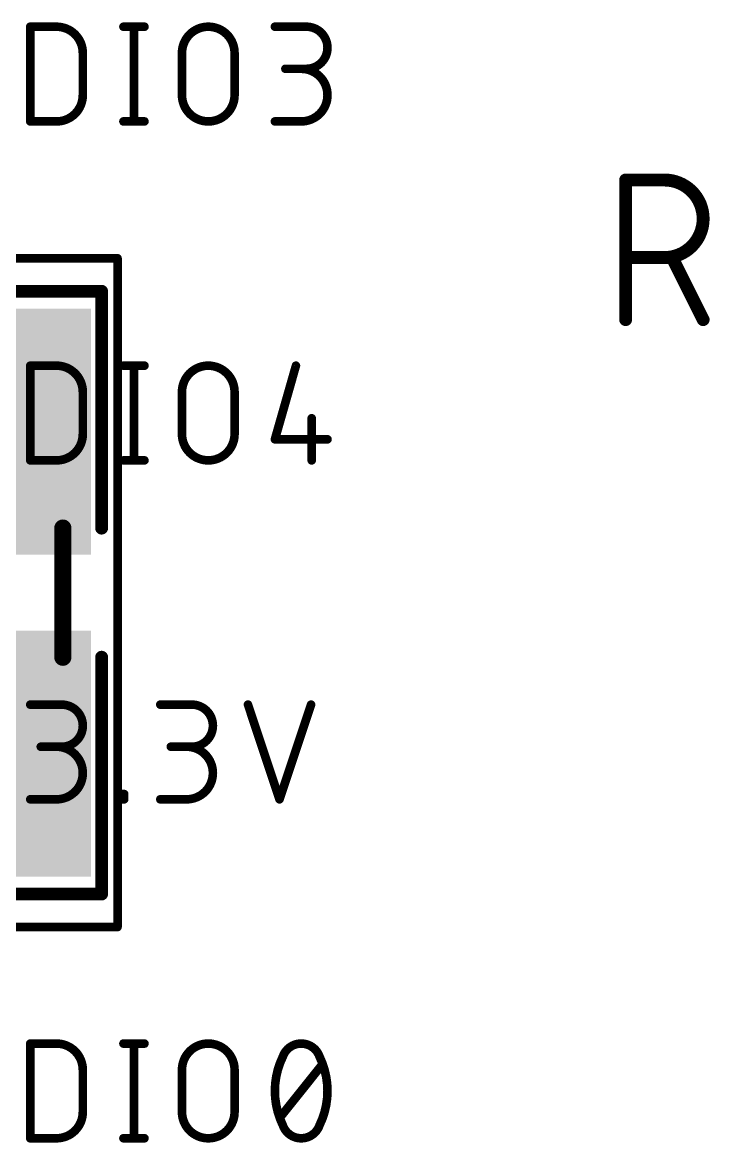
# Model space of a CAD drawing. Extents: x 37.9 to 63.7, y 29.1 to 56.
# Drawn here: x 45.28 to 49.34, y 36.07 to 42.67 of the extents above; entities that cross this region are included whole.
import ezdxf

# ---------------------------------------------------------------- set-up
doc = ezdxf.new("R2010")
doc.units = 0
for name, color, linetype in [('16', 132, 'CONTINUOUS'), ('22', 251, 'CONTINUOUS'), ('30', 251, 'CONTINUOUS'), ('32', 251, 'CONTINUOUS'), ('40', 132, 'CONTINUOUS'), ('51', 251, 'CONTINUOUS'), ('52', 251, 'CONTINUOUS')]:
    doc.layers.add(name, color=color, linetype=linetype)

# ---------------------------------------------------------------- blocks, each defined once
blk = doc.blocks.new('RECT')
blk.add_solid([(-0.5, -0.5), (0.5, -0.5), (-0.5, 0.5), (0.5, 0.5)])

msp = doc.modelspace()

# ---------------------------------------------------------------- linework, layer by layer
at = {"layer": '22', "const_width": 0.0762}
for points in [[(45.747, 41.088), (43.969, 41.088)], [(45.747, 41.088), (45.747, 39.691)], [(45.747, 37.532), (45.747, 38.929)], [(43.969, 37.532), (45.747, 37.532)]]:
    msp.add_lwpolyline(points, dxfattribs=at)
at = {"layer": '22', "const_width": 0.0381}
for points in [[(45.766, 41.088, 1), (45.7279, 41.088)], [(45.747, 41.069, 1), (45.747, 41.1071)], [(45.7279, 39.691, 1), (45.766, 39.691)], [(45.766, 38.929, 1), (45.7279, 38.929)], [(45.7279, 37.532, 1), (45.766, 37.532)], [(45.747, 37.513, 1), (45.747, 37.5511)]]:
    msp.add_lwpolyline(points, format="xyb", dxfattribs=at)
at = {"layer": '40', "const_width": 0.0508}
for points in [[(45.841, 41.283), (43.875, 41.283)], [(45.841, 37.337), (45.841, 41.283)], [(43.875, 37.337), (45.841, 37.337)]]:
    msp.add_lwpolyline(points, dxfattribs=at)
at = {"layer": '40', "const_width": 0.0254}
for points in [[(45.8537, 41.283, 1), (45.8283, 41.283)], [(45.841, 41.2703, 1), (45.841, 41.2957)], [(45.8283, 37.337, 1), (45.8537, 37.337)], [(45.841, 37.3243, 1), (45.841, 37.3497)]]:
    msp.add_lwpolyline(points, format="xyb", dxfattribs=at)
at = {"layer": '51'}
for points, const_width in [([(45.3254, 42.0906), (45.3254, 42.6494)], 0.0508), ([(45.3254, 42.6494), (45.4806, 42.6494)], 0.0508), ([(45.8757, 42.6494), (45.9999, 42.6494)], 0.0508), ([(45.9378, 42.6494), (45.9378, 42.0906)], 0.0508), ([(46.7701, 42.6494), (46.9564, 42.6494)], 0.0508), ([(45.6358, 42.4942), (45.6358, 42.2458)], 0.0508), ([(46.2215, 42.2458), (46.2215, 42.4942)], 0.0508), ([(46.532, 42.4942), (46.532, 42.2458)], 0.0508), ([(46.9564, 42.401), (46.8322, 42.401)], 0.0508), ([(45.4806, 42.0906), (45.3254, 42.0906)], 0.0508), ([(45.8757, 42.0906), (45.9999, 42.0906)], 0.0508), ([(46.7701, 42.0906), (46.9254, 42.0906)], 0.0508), ([(48.8413, 40.9211), (48.8413, 41.7449)], 0.0762), ([(48.8413, 41.7449), (49.0701, 41.7449)], 0.0762), ([(49.0701, 41.2872), (48.8413, 41.2872)], 0.0762), ([(49.299, 40.9211), (49.1159, 41.2872)], 0.0762), ([(45.3254, 40.0906), (45.3254, 40.6494)], 0.0508), ([(45.3254, 40.6494), (45.4806, 40.6494)], 0.0508), ([(45.8757, 40.6494), (45.9999, 40.6494)], 0.0508), ([(45.9378, 40.6494), (45.9378, 40.0906)], 0.0508), ([(46.8943, 40.6494), (46.7701, 40.2148)], 0.0508), ([(45.6358, 40.4942), (45.6358, 40.2458)], 0.0508), ([(46.2215, 40.2458), (46.2215, 40.4942)], 0.0508), ([(46.532, 40.4942), (46.532, 40.2458)], 0.0508), ([(46.9875, 40.339), (46.9875, 40.0906)], 0.0508), ([(46.7701, 40.2148), (47.0806, 40.2148)], 0.0508), ([(45.4806, 40.0906), (45.3254, 40.0906)], 0.0508), ([(45.8757, 40.0906), (45.9999, 40.0906)], 0.0508), ([(45.3254, 38.6494), (45.5117, 38.6494)], 0.0508), ([(46.0935, 38.6494), (46.2798, 38.6494)], 0.0508), ([(46.6111, 38.6494), (46.7973, 38.0906)], 0.0508), ([(46.7973, 38.0906), (46.9836, 38.6494)], 0.0508), ([(45.5117, 38.401), (45.3875, 38.401)], 0.0508), ([(46.2798, 38.401), (46.1556, 38.401)], 0.0508), ([(45.8491, 38.0906), (45.8491, 38.1216)], 0.0508), ([(45.8491, 38.1216), (45.8802, 38.1216)], 0.0508), ([(45.8802, 38.1216), (45.8802, 38.0906)], 0.0508), ([(45.3254, 38.0906), (45.4806, 38.0906)], 0.0508), ([(45.8802, 38.0906), (45.8491, 38.0906)], 0.0508), ([(46.0935, 38.0906), (46.2487, 38.0906)], 0.0508), ([(45.3254, 36.0906), (45.3254, 36.6494)], 0.0508), ([(45.3254, 36.6494), (45.4806, 36.6494)], 0.0508), ([(45.8757, 36.6494), (45.9999, 36.6494)], 0.0508), ([(45.9378, 36.6494), (45.9378, 36.0906)], 0.0508), ([(45.6358, 36.4942), (45.6358, 36.2458)], 0.0508), ([(46.2215, 36.2458), (46.2215, 36.4942)], 0.0508), ([(46.532, 36.4942), (46.532, 36.2458)], 0.0508), ([(46.8012, 36.2148), (47.0495, 36.5252)], 0.0508), ([(45.4806, 36.0906), (45.3254, 36.0906)], 0.0508), ([(45.8757, 36.0906), (45.9999, 36.0906)], 0.0508)]:
    msp.add_lwpolyline(points, dxfattribs=dict(at, const_width=const_width))
for points, const_width in [([(45.3381, 42.6494, 1), (45.3127, 42.6494)], 0.0254), ([(45.3254, 42.6621, 1), (45.3254, 42.6367)], 0.0254), ([(45.6358, 42.4942, 0.4142), (45.4806, 42.6494)], 0.0508), ([(45.4806, 42.6621, 1), (45.4806, 42.6367)], 0.0254), ([(45.4806, 42.6367, 1), (45.4806, 42.6621)], 0.0254), ([(45.8757, 42.6621, 1), (45.8757, 42.6367)], 0.0254), ([(45.9505, 42.6494, 1), (45.9251, 42.6494)], 0.0254), ([(45.9999, 42.6367, 1), (45.9999, 42.6621)], 0.0254), ([(46.532, 42.4942, 1), (46.2215, 42.4942)], 0.0508), ([(46.7701, 42.6621, 1), (46.7701, 42.6367)], 0.0254), ([(46.9564, 42.401, 1), (46.9564, 42.6494)], 0.0508), ([(46.9564, 42.6621, 1), (46.9564, 42.6367)], 0.0254), ([(46.9564, 42.6367, 1), (46.9564, 42.6621)], 0.0254), ([(45.6485, 42.4942, 1), (45.6231, 42.4942)], 0.0254), ([(45.6231, 42.4942, 1), (45.6485, 42.4942)], 0.0254), ([(46.2342, 42.4942, 1), (46.2088, 42.4942)], 0.0254), ([(46.2088, 42.4942, 1), (46.2342, 42.4942)], 0.0254), ([(46.5447, 42.4942, 1), (46.5192, 42.4942)], 0.0254), ([(46.5192, 42.4942, 1), (46.5447, 42.4942)], 0.0254), ([(46.8322, 42.4137, 1), (46.8322, 42.3883)], 0.0254), ([(46.9254, 42.0906, 1), (46.9254, 42.401)], 0.0508), ([(46.9254, 42.4137, 1), (46.9254, 42.3883)], 0.0254), ([(46.9564, 42.4137, 1), (46.9564, 42.3883)], 0.0254), ([(46.9564, 42.3883, 1), (46.9564, 42.4137)], 0.0254), ([(45.4806, 42.0906, 0.4142), (45.6358, 42.2458)], 0.0508), ([(45.6485, 42.2458, 1), (45.6231, 42.2458)], 0.0254), ([(45.6231, 42.2458, 1), (45.6485, 42.2458)], 0.0254), ([(46.2215, 42.2458, 1), (46.532, 42.2458)], 0.0508), ([(46.2342, 42.2458, 1), (46.2088, 42.2458)], 0.0254), ([(46.2088, 42.2458, 1), (46.2342, 42.2458)], 0.0254), ([(46.5447, 42.2458, 1), (46.5192, 42.2458)], 0.0254), ([(46.5192, 42.2458, 1), (46.5447, 42.2458)], 0.0254), ([(45.3254, 42.1033, 1), (45.3254, 42.0779)], 0.0254), ([(45.4806, 42.1033, 1), (45.4806, 42.0779)], 0.0254), ([(45.4806, 42.0779, 1), (45.4806, 42.1033)], 0.0254), ([(45.8757, 42.1033, 1), (45.8757, 42.0779)], 0.0254), ([(45.9999, 42.0779, 1), (45.9999, 42.1033)], 0.0254), ([(46.7701, 42.1033, 1), (46.7701, 42.0779)], 0.0254), ([(46.9254, 42.1033, 1), (46.9254, 42.0779)], 0.0254), ([(46.9254, 42.0779, 1), (46.9254, 42.1033)], 0.0254), ([(45.3127, 42.0906, 1), (45.3381, 42.0906)], 0.0254), ([(45.9251, 42.0906, 1), (45.9505, 42.0906)], 0.0254), ([(48.8413, 41.764, 1), (48.8413, 41.7259)], 0.0381), ([(48.8604, 41.7449, 1), (48.8223, 41.7449)], 0.0381), ([(49.0701, 41.764, 1), (49.0701, 41.7259)], 0.0381), ([(49.0701, 41.2872, 1), (49.0701, 41.7449)], 0.0762), ([(49.0701, 41.7259, 1), (49.0701, 41.764)], 0.0381), ([(48.8413, 41.3063, 1), (48.8413, 41.2682)], 0.0381), ([(49.0701, 41.3063, 1), (49.0701, 41.2682)], 0.0381), ([(49.0701, 41.2682, 1), (49.0701, 41.3063)], 0.0381), ([(49.133, 41.2958, 1), (49.0989, 41.2787)], 0.0381), ([(48.8223, 40.9211, 1), (48.8604, 40.9211)], 0.0381), ([(49.2819, 40.9126, 1), (49.316, 40.9296)], 0.0381), ([(45.3381, 40.6494, 1), (45.3127, 40.6494)], 0.0254), ([(45.3254, 40.6621, 1), (45.3254, 40.6367)], 0.0254), ([(45.6358, 40.4942, 0.4142), (45.4806, 40.6494)], 0.0508), ([(45.4806, 40.6621, 1), (45.4806, 40.6367)], 0.0254), ([(45.4806, 40.6367, 1), (45.4806, 40.6621)], 0.0254), ([(45.8757, 40.6621, 1), (45.8757, 40.6367)], 0.0254), ([(45.9505, 40.6494, 1), (45.9251, 40.6494)], 0.0254), ([(45.9999, 40.6367, 1), (45.9999, 40.6621)], 0.0254), ([(46.532, 40.4942, 1), (46.2215, 40.4942)], 0.0508), ([(46.9065, 40.6459, 1), (46.8821, 40.6529)], 0.0254), ([(45.6485, 40.4942, 1), (45.6231, 40.4942)], 0.0254), ([(46.2342, 40.4942, 1), (46.2088, 40.4942)], 0.0254), ([(46.5447, 40.4942, 1), (46.5192, 40.4942)], 0.0254), ([(45.6231, 40.4942, 1), (45.6485, 40.4942)], 0.0254), ([(46.2088, 40.4942, 1), (46.2342, 40.4942)], 0.0254), ([(46.5192, 40.4942, 1), (46.5447, 40.4942)], 0.0254), ([(47.0002, 40.339, 1), (46.9748, 40.339)], 0.0254), ([(45.4806, 40.0906, 0.4142), (45.6358, 40.2458)], 0.0508), ([(45.6485, 40.2458, 1), (45.6231, 40.2458)], 0.0254), ([(45.6231, 40.2458, 1), (45.6485, 40.2458)], 0.0254), ([(46.2215, 40.2458, 1), (46.532, 40.2458)], 0.0508), ([(46.2342, 40.2458, 1), (46.2088, 40.2458)], 0.0254), ([(46.2088, 40.2458, 1), (46.2342, 40.2458)], 0.0254), ([(46.5447, 40.2458, 1), (46.5192, 40.2458)], 0.0254), ([(46.5192, 40.2458, 1), (46.5447, 40.2458)], 0.0254), ([(46.7701, 40.2275, 1), (46.7701, 40.2021)], 0.0254), ([(46.7579, 40.2183, 1), (46.7824, 40.2113)], 0.0254), ([(47.0806, 40.2021, 1), (47.0806, 40.2275)], 0.0254), ([(45.3254, 40.1033, 1), (45.3254, 40.0779)], 0.0254), ([(45.3127, 40.0906, 1), (45.3381, 40.0906)], 0.0254), ([(45.4806, 40.1033, 1), (45.4806, 40.0779)], 0.0254), ([(45.4806, 40.0779, 1), (45.4806, 40.1033)], 0.0254), ([(45.8757, 40.1033, 1), (45.8757, 40.0779)], 0.0254), ([(45.9251, 40.0906, 1), (45.9505, 40.0906)], 0.0254), ([(45.9999, 40.0779, 1), (45.9999, 40.1033)], 0.0254), ([(46.9748, 40.0906, 1), (47.0002, 40.0906)], 0.0254), ([(45.3254, 38.6621, 1), (45.3254, 38.6367)], 0.0254), ([(45.5117, 38.401, 1), (45.5117, 38.6494)], 0.0508), ([(45.5117, 38.6621, 1), (45.5117, 38.6367)], 0.0254), ([(45.5117, 38.6367, 1), (45.5117, 38.6621)], 0.0254), ([(46.0935, 38.6621, 1), (46.0935, 38.6367)], 0.0254), ([(46.2798, 38.401, 1), (46.2798, 38.6494)], 0.0508), ([(46.2798, 38.6621, 1), (46.2798, 38.6367)], 0.0254), ([(46.2798, 38.6367, 1), (46.2798, 38.6621)], 0.0254), ([(46.6231, 38.6534, 1), (46.599, 38.6454)], 0.0254), ([(46.9957, 38.6454, 1), (46.9716, 38.6534)], 0.0254), ([(45.3875, 38.4137, 1), (45.3875, 38.3883)], 0.0254), ([(45.4806, 38.0906, 1), (45.4806, 38.401)], 0.0508), ([(45.4806, 38.4137, 1), (45.4806, 38.3883)], 0.0254), ([(45.5117, 38.4137, 1), (45.5117, 38.3883)], 0.0254), ([(45.5117, 38.3883, 1), (45.5117, 38.4137)], 0.0254), ([(46.1556, 38.4137, 1), (46.1556, 38.3883)], 0.0254), ([(46.2487, 38.0906, 1), (46.2487, 38.401)], 0.0508), ([(46.2487, 38.4137, 1), (46.2487, 38.3883)], 0.0254), ([(46.2798, 38.4137, 1), (46.2798, 38.3883)], 0.0254), ([(46.2798, 38.3883, 1), (46.2798, 38.4137)], 0.0254), ([(45.8618, 38.1216, 1), (45.8364, 38.1216)], 0.0254), ([(45.8491, 38.1343, 1), (45.8491, 38.1089)], 0.0254), ([(45.8929, 38.1216, 1), (45.8675, 38.1216)], 0.0254), ([(45.8802, 38.1089, 1), (45.8802, 38.1343)], 0.0254), ([(45.3254, 38.1033, 1), (45.3254, 38.0779)], 0.0254), ([(45.4806, 38.1033, 1), (45.4806, 38.0779)], 0.0254), ([(45.4806, 38.0779, 1), (45.4806, 38.1033)], 0.0254), ([(45.8491, 38.1033, 1), (45.8491, 38.0779)], 0.0254), ([(45.8364, 38.0906, 1), (45.8618, 38.0906)], 0.0254), ([(45.8675, 38.0906, 1), (45.8929, 38.0906)], 0.0254), ([(45.8802, 38.0779, 1), (45.8802, 38.1033)], 0.0254), ([(46.0935, 38.1033, 1), (46.0935, 38.0779)], 0.0254), ([(46.2487, 38.1033, 1), (46.2487, 38.0779)], 0.0254), ([(46.2487, 38.0779, 1), (46.2487, 38.1033)], 0.0254), ([(46.7853, 38.0946, 1), (46.8094, 38.0866)], 0.0254), ([(46.7853, 38.0866, 1), (46.8094, 38.0946)], 0.0254), ([(45.3381, 36.6494, 1), (45.3127, 36.6494)], 0.0254), ([(45.3254, 36.6621, 1), (45.3254, 36.6367)], 0.0254), ([(45.6358, 36.4942, 0.4142), (45.4806, 36.6494)], 0.0508), ([(45.4806, 36.6621, 1), (45.4806, 36.6367)], 0.0254), ([(45.4806, 36.6367, 1), (45.4806, 36.6621)], 0.0254), ([(45.8757, 36.6621, 1), (45.8757, 36.6367)], 0.0254), ([(45.9505, 36.6494, 1), (45.9251, 36.6494)], 0.0254), ([(45.9999, 36.6367, 1), (45.9999, 36.6621)], 0.0254), ([(46.532, 36.4942, 1), (46.2215, 36.4942)], 0.0508), ([(46.9254, 36.6494, 0.3205), (46.8167, 36.5718)], 0.0508), ([(47.034, 36.5718, 0.3205), (46.9254, 36.6494)], 0.0508), ([(46.9254, 36.6621, 1), (46.9254, 36.6367)], 0.0254), ([(46.9254, 36.6367, 1), (46.9254, 36.6621)], 0.0254), ([(46.8167, 36.5718, 0.1139), (46.7701, 36.37)], 0.0508), ([(46.8047, 36.5759, 1), (46.8287, 36.5677)], 0.0254), ([(46.8281, 36.5662, 1), (46.8053, 36.5774)], 0.0254), ([(47.0806, 36.37, 0.1139), (47.034, 36.5718)], 0.0508), ([(47.0454, 36.5774, 1), (47.0226, 36.5662)], 0.0254), ([(47.022, 36.5677, 1), (47.046, 36.5759)], 0.0254), ([(45.6485, 36.4942, 1), (45.6231, 36.4942)], 0.0254), ([(45.6231, 36.4942, 1), (45.6485, 36.4942)], 0.0254), ([(46.2342, 36.4942, 1), (46.2088, 36.4942)], 0.0254), ([(46.2088, 36.4942, 1), (46.2342, 36.4942)], 0.0254), ([(46.5447, 36.4942, 1), (46.5192, 36.4942)], 0.0254), ([(46.5192, 36.4942, 1), (46.5447, 36.4942)], 0.0254), ([(47.0595, 36.5173, 1), (47.0396, 36.5332)], 0.0254), ([(46.7701, 36.37, 0.1139), (46.8167, 36.1682)], 0.0508), ([(46.7828, 36.37, 1), (46.7574, 36.37)], 0.0254), ([(46.7574, 36.37, 1), (46.7828, 36.37)], 0.0254), ([(47.034, 36.1682, 0.1139), (47.0806, 36.37)], 0.0508), ([(47.0933, 36.37, 1), (47.0679, 36.37)], 0.0254), ([(47.0679, 36.37, 1), (47.0933, 36.37)], 0.0254), ([(45.4806, 36.0906, 0.4142), (45.6358, 36.2458)], 0.0508), ([(45.6485, 36.2458, 1), (45.6231, 36.2458)], 0.0254), ([(45.6231, 36.2458, 1), (45.6485, 36.2458)], 0.0254), ([(46.2215, 36.2458, 1), (46.532, 36.2458)], 0.0508), ([(46.2342, 36.2458, 1), (46.2088, 36.2458)], 0.0254), ([(46.2088, 36.2458, 1), (46.2342, 36.2458)], 0.0254), ([(46.5447, 36.2458, 1), (46.5192, 36.2458)], 0.0254), ([(46.5192, 36.2458, 1), (46.5447, 36.2458)], 0.0254), ([(46.7913, 36.2227, 1), (46.8111, 36.2068)], 0.0254), ([(46.8167, 36.1682, 0.3205), (46.9254, 36.0906)], 0.0508), ([(46.8287, 36.1723, 1), (46.8047, 36.1641)], 0.0254), ([(46.8053, 36.1626, 1), (46.8281, 36.1738)], 0.0254), ([(46.9254, 36.0906, 0.3205), (47.034, 36.1682)], 0.0508), ([(47.0226, 36.1738, 1), (47.0454, 36.1626)], 0.0254), ([(47.046, 36.1641, 1), (47.022, 36.1723)], 0.0254), ([(45.3254, 36.1033, 1), (45.3254, 36.0779)], 0.0254), ([(45.3127, 36.0906, 1), (45.3381, 36.0906)], 0.0254), ([(45.4806, 36.1033, 1), (45.4806, 36.0779)], 0.0254), ([(45.4806, 36.0779, 1), (45.4806, 36.1033)], 0.0254), ([(45.8757, 36.1033, 1), (45.8757, 36.0779)], 0.0254), ([(45.9251, 36.0906, 1), (45.9505, 36.0906)], 0.0254), ([(45.9999, 36.0779, 1), (45.9999, 36.1033)], 0.0254), ([(46.9254, 36.1033, 1), (46.9254, 36.0779)], 0.0254), ([(46.9254, 36.0779, 1), (46.9254, 36.1033)], 0.0254)]:
    msp.add_lwpolyline(points, format="xyb", dxfattribs=dict(at, const_width=const_width))
at = {"layer": '52', "const_width": 0.1016}
msp.add_lwpolyline([(45.518, 38.929), (45.518, 39.691)], dxfattribs=at)
at = {"layer": '52', "const_width": 0.0508}
for points in [[(45.5434, 39.691, 1), (45.4926, 39.691)], [(45.4926, 38.929, 1), (45.5434, 38.929)]]:
    msp.add_lwpolyline(points, format="xyb", dxfattribs=at)

# ---------------------------------------------------------------- block references
at = {"layer": '16', "xscale": 1.3, "yscale": 1.5, "rotation": 90}
for p in [(44.858, 40.26), (44.858, 38.36)]:
    msp.add_blockref('RECT', p, dxfattribs=at)
at = {"layer": '30', "xscale": 1.4524, "yscale": 1.6524, "rotation": 90}
for p in [(44.858, 40.26), (44.858, 38.36)]:
    msp.add_blockref('RECT', p, dxfattribs=at)
at = {"layer": '32', "xscale": 1.3, "yscale": 1.5, "rotation": 90}
for p in [(44.858, 40.26), (44.858, 38.36)]:
    msp.add_blockref('RECT', p, dxfattribs=at)
at = {"layer": '52', "xscale": 0.7501, "yscale": 1.4501, "rotation": 90}
for p in [(44.8591, 40.0406), (44.8591, 38.5928)]:
    msp.add_blockref('RECT', p, dxfattribs=at)

doc.saveas('drawing.dxf')
